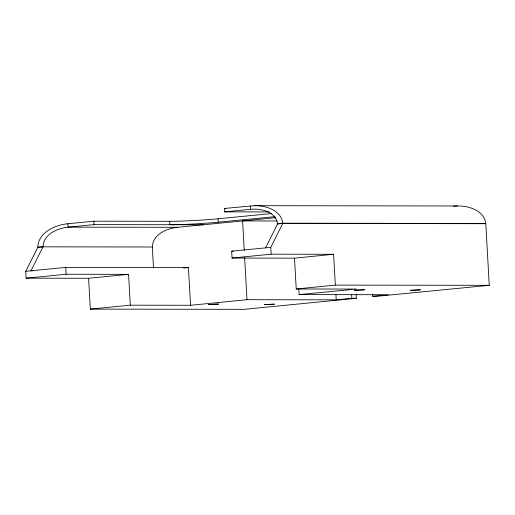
<?xml version="1.0" encoding="UTF-8"?>
<svg xmlns="http://www.w3.org/2000/svg" width="515" height="515" viewBox="0 0 515 515"><rect width="100%" height="100%" fill="white"/><g stroke="black" fill="none" stroke-linecap="round" stroke-linejoin="round"><path stroke-width="0.77" d="M356.11 294.496L356.322 298.301L351.861 298.294L336.224 299.839L246.994 299.691L190.544 305.279L130.314 305.189L128.576 274.347L88.593 278.28L26.13 278.164L25.75 271.308L37.795 247.342C38.226 232.49 54.886 225.042 67.755 223.748L93.82 221.199L169.66 221.296A34.363 1.68 -3.2 0 0 218.032 218.785L271.611 213.558M32.567 270.806L30.964 270.8L43.009 246.833C43.376 234.402 57.352 228.209 68.115 227.154L94.007 224.617L203.309 224.772L275.757 217.697M153.47 267.787L152.311 246.994C152.678 234.563 166.654 228.37 177.418 227.315L203.309 224.772M265.553 247.876L277.598 223.909C275.95 211.704 260.97 208.189 250.573 209.328L224.508 211.871L224.315 208.453L254.474 205.678L457.468 205.981C468.869 205.717 484.28 210.577 485.806 223.703L489.25 285.316L377.167 296.267L372.706 296.26L372.577 293.975M489.25 285.316L335.336 285.11L333.604 254.275L271.148 254.191L270.768 247.367L282.812 223.401C281.293 210.275 265.875 205.414 254.474 205.678M270.768 247.367L231.673 251.191L232.046 258.041L271.148 254.191M232.046 258.041L294.509 258.163L333.604 254.275M88.593 278.28L90.331 309.122L130.314 305.189M294.509 258.163L296.241 288.999L335.336 285.11M356.322 298.301L244.245 309.322L90.331 309.122M169.66 221.296L169.853 224.72A34.363 1.68 -3.2 0 0 218.225 222.203L275.004 216.667M37.795 247.342L43.009 246.833L152.311 246.994M25.75 271.308L65.74 267.401L188.426 267.588L190.544 305.279M26.13 278.164L66.12 274.257L128.576 274.347M183.681 268.051L188.426 267.588M298.809 289.031L299.118 294.599L356.464 289.063L296.241 288.999M372.706 296.26L388.342 294.728L299.118 294.599M453.548 206.193L457.468 205.981M37.801 247.116L43.009 246.833M224.315 208.453L225.911 208.453M224.508 211.871L269.216 211.935M277.147 220.987L242.578 220.935L244.232 250.367M485.767 223.484L282.774 223.182L277.598 223.909L282.812 223.401L485.806 223.703M177.418 227.315L68.115 227.154L67.755 223.748M231.673 251.191L233.276 251.191M351.648 294.49L351.861 298.294M335.909 294.265L336.224 299.839M244.631 257.532L246.994 299.691M218.032 218.785L218.225 222.203M93.82 221.199L94.007 224.617M65.74 267.401L66.12 274.257M250.554 205.891L250.573 209.328M208.607 304.532L218.592 304.075L208.607 304.532M264.375 304.61L274.36 304.153L264.375 304.61M354.565 290.254L364.549 289.797L354.565 290.254M410.333 290.318L420.317 289.861L410.333 290.318"/></g></svg>
